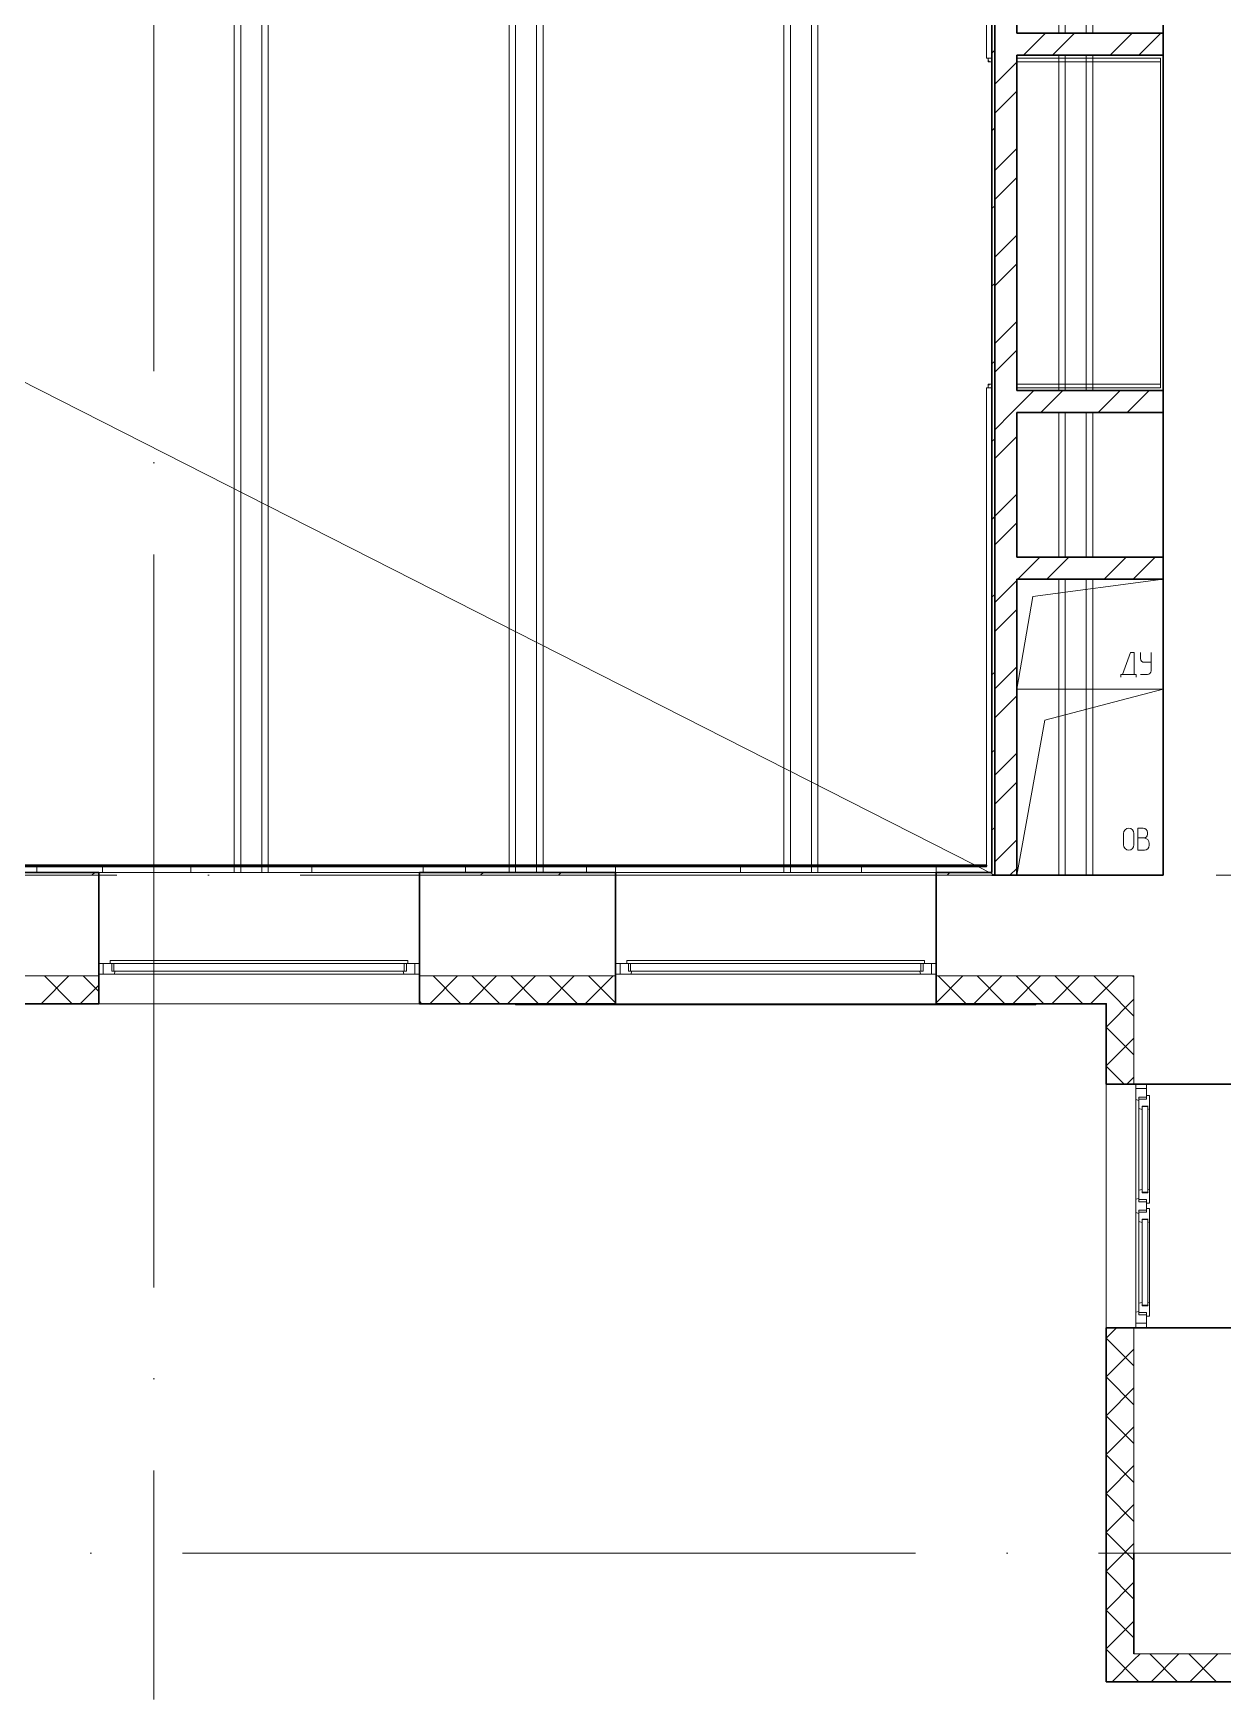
# Model space of a CAD drawing. Header units: millimetres. Extents: x -586848 to 520591, y -385801 to 675781.
# Drawn here: x 267536 to 274027, y 646047 to 655142 of the extents above; entities that cross this region are included whole.
import ezdxf

# ---------------------------------------------------------------- set-up
doc = ezdxf.new("R2010")
doc.units = ezdxf.units.MM
doc.linetypes.add('ADSK_Линия сетки', pattern=[25, 20, -2.5, 0, -2.5])
doc.linetypes.add('ADSK_Сверху', pattern=[450, 300, -150])
for name, color, linetype, lineweight in [('_ Окна', 7, 'Continuous', 9), ('Линии', 7, 'Continuous', 9), ('Ограждение', 252, 'Continuous', 9), ('Окна', 252, 'Continuous', 9), ('Оси', 252, 'Continuous', 9), ('Перекрытие', 252, 'Continuous', 18), ('Стены внутренние', 7, 'Continuous', 18), ('Стены наружные', 7, 'Continuous', 18), ('Стены штриховка', 7, 'Continuous', 9)]:
    doc.layers.add(name, color=color, linetype=linetype, lineweight=lineweight)

# ---------------------------------------------------------------- blocks, each defined once
blk = doc.blocks.new('Перекрытия 2 - Перекрытия 1-1699410-3 этаж копия 1')
at = {"layer": 'Перекрытие', "ltscale": 100}
for p, q in [((-8046, 26705.3), (-8046, 15415.3)), ((-8011, 26705.3), (-8011, 15415.3)), ((-7896, 26705.3), (-7896, 15415.3)), ((-7861, 26705.3), (-7861, 15415.3)), ((-6546, 26705.3), (-6546, 15415.3)), ((-6511, 26705.3), (-6511, 15415.3)), ((-6396, 26705.3), (-6396, 15415.3)), ((-6361, 26705.3), (-6361, 15415.3)), ((-5046, 26705.3), (-5046, 15415.3)), ((-5011, 26705.3), (-5011, 15415.3)), ((-4896, 26705.3), (-4896, 15415.3)), ((-4861, 26705.3), (-4861, 15415.3)), ((-3546, 22035.3), (-3546, 19955.3)), ((-3511, 22035.3), (-3511, 19955.3)), ((-3396, 22035.3), (-3396, 19955.3)), ((-3361, 22035.3), (-3361, 19955.3)), ((-3546, 19835.3), (-3546, 18005.3)), ((-3511, 19835.3), (-3511, 18005.3)), ((-3396, 19835.3), (-3396, 18005.3)), ((-3361, 19835.3), (-3361, 18005.3)), ((-3546, 17885.3), (-3546, 17095.3)), ((-3511, 17885.3), (-3511, 17095.3)), ((-3396, 17885.3), (-3396, 17095.3)), ((-3361, 17885.3), (-3361, 17095.3)), ((-3546, 16975.3), (-3546, 15360.3)), ((-3511, 16975.3), (-3511, 15360.3)), ((-3396, 16975.3), (-3396, 15360.3)), ((-3361, 16975.3), (-3361, 15360.3)), ((-9123.5, 15410.3), (-9123.5, 15375.3)), ((-8283.5, 15410.3), (-8283.5, 15375.3)), ((-8046, 15410.3), (-8046, 15375.3)), ((-8011, 15410.3), (-8011, 15375.3)), ((-7896, 15410.3), (-7896, 15375.3)), ((-7861, 15410.3), (-7861, 15375.3)), ((-7623.5, 15410.3), (-7623.5, 15375.3)), ((-6783.5, 15410.3), (-6783.5, 15375.3)), ((-6546, 15410.3), (-6546, 15375.3)), ((-6511, 15410.3), (-6511, 15375.3)), ((-6396, 15410.3), (-6396, 15375.3)), ((-6361, 15410.3), (-6361, 15375.3)), ((-6123.5, 15410.3), (-6123.5, 15375.3)), ((-5283.5, 15410.3), (-5283.5, 15375.3)), ((-5046, 15410.3), (-5046, 15375.3)), ((-5011, 15410.3), (-5011, 15375.3)), ((-4896, 15410.3), (-4896, 15375.3)), ((-4861, 15410.3), (-4861, 15375.3)), ((-4623.5, 15410.3), (-4623.5, 15375.3))]:
    blk.add_line(p, q, dxfattribs=at)
blk = doc.blocks.new('3 этаж')
at = {"color": 251, "lineweight": 18, "true_color": 0x636466}
for p, q in [((273793.9, 19358.5), (274505.8, 19451.6)), ((273705.8, 18851.6), (273793.9, 19358.5)), ((274327.8, 19051.9), (274284.1, 18931.9)), ((274347.5, 19051.9), (274327.8, 19051.9)), ((274347.5, 18931.9), (274347.5, 19051.9)), ((274381.6, 19018.6), (274381.6, 19051.9)), ((274439, 18951.9), (274439, 19051.9)), ((274274.1, 18931.9), (274274.1, 18916.9)), ((274284.1, 18931.9), (274274.1, 18931.9)), ((274284.1, 18931.9), (274347.5, 18931.9)), ((274347.5, 18931.9), (274357.5, 18931.9)), ((274357.5, 18931.9), (274357.5, 18916.9)), ((274381.6, 18931.9), (274419, 18931.9)), ((274439, 18998.6), (274401.6, 18998.6)), ((274505.8, 18851.6), (273705.8, 18851.6)), ((273705.8, 18851.6), (274505.8, 18851.6)), ((274505.8, 18851.6), (273859.9, 18682.7)), ((273705.8, 17836.6), (273859.9, 18682.7)), ((274288.7, 18001.7), (274288.7, 18064.3)), ((274346.1, 18001.7), (274346.1, 18064.3)), ((274396.3, 18093), (274366.3, 18093)), ((274366.3, 18093), (274366.3, 17973)), ((274399.6, 18039.7), (274366.3, 18039.7)), ((274419.6, 18059.7), (274419.6, 18069.7)), ((274429.6, 17999.7), (274429.6, 18009.7)), ((274366.3, 17973), (274402.9, 17973))]:
    blk.add_line(p, q, dxfattribs=at)
for centre, radius, start, end in [((274401.6, 19018.6), 20, 180, 270), ((274419, 18951.9), 20, 270, 0), ((274317.4, 18064.3), 28.7, 0, 180), ((274396.3, 18069.7), 23.3, 0, 90), ((274399.6, 18059.7), 20, 270, 0), ((274399.6, 18009.7), 30, 0, 90), ((274317.4, 18001.7), 28.7, 180, 0), ((274402.9, 17999.7), 26.7, 270, 0)]:
    blk.add_arc(centre, radius, start, end, dxfattribs=at)
at = {"layer": '_ Окна', "color": 251, "true_color": 0x636466}
for p, q in [((268720.8, 17354.6), (268695.8, 17354.6)), ((268695.8, 17296.6), (268720.8, 17296.6)), ((268720.8, 17296.6), (268720.8, 17354.6)), ((270445.8, 17354.6), (270420.8, 17354.6)), ((270420.8, 17354.6), (270420.8, 17296.6)), ((270420.8, 17296.6), (270445.8, 17296.6)), ((271540.8, 17354.6), (271515.8, 17354.6)), ((271515.8, 17296.6), (271540.8, 17296.6)), ((271540.8, 17296.6), (271540.8, 17354.6)), ((273265.8, 17354.6), (273240.8, 17354.6)), ((273240.8, 17354.6), (273240.8, 17296.6)), ((273240.8, 17296.6), (273265.8, 17296.6)), ((274355.8, 16696.6), (274355.8, 16671.6)), ((274355.8, 16671.6), (274413.8, 16671.6)), ((274413.8, 16671.6), (274413.8, 16696.6)), ((274421.8, 16576.6), (274389.8, 16576.6)), ((274389.8, 16576.6), (274389.8, 16573.6)), ((274389.8, 16573.6), (274389.8, 16106.6)), ((274421.8, 16573.6), (274389.8, 16573.6)), ((274389.8, 16573.6), (274421.8, 16573.6)), ((274421.8, 16573.6), (274421.8, 16576.6)), ((274421.8, 16106.6), (274421.8, 16573.6)), ((274389.8, 16106.6), (274421.8, 16106.6)), ((274421.8, 16106.6), (274389.8, 16106.6)), ((274389.8, 16106.6), (274389.8, 16103.6)), ((274389.8, 16103.6), (274421.8, 16103.6)), ((274421.8, 16103.6), (274421.8, 16106.6)), ((274421.8, 15959.6), (274389.8, 15959.6)), ((274389.8, 15959.6), (274389.8, 15956.6)), ((274389.8, 15956.6), (274389.8, 15489.6)), ((274421.8, 15956.6), (274389.8, 15956.6)), ((274389.8, 15956.6), (274421.8, 15956.6)), ((274421.8, 15956.6), (274421.8, 15959.6)), ((274421.8, 15489.6), (274421.8, 15956.6)), ((274389.8, 15489.6), (274421.8, 15489.6)), ((274421.8, 15489.6), (274389.8, 15489.6)), ((274389.8, 15489.6), (274389.8, 15486.6)), ((274389.8, 15486.6), (274421.8, 15486.6)), ((274421.8, 15486.6), (274421.8, 15489.6)), ((274413.8, 15391.6), (274355.8, 15391.6)), ((274355.8, 15391.6), (274355.8, 15366.6)), ((274413.8, 15366.6), (274413.8, 15391.6))]:
    blk.add_line(p, q, dxfattribs=at)
at = {"layer": '_ Окна', "color": 251, "lineweight": 18, "true_color": 0x636466}
for p, q in [((268758.8, 17354.6), (268720.8, 17354.6)), ((268720.8, 17354.6), (268720.8, 17296.6)), ((268720.8, 17296.6), (268780.2, 17296.6)), ((268766.8, 17313.6), (268766.8, 17354.6)), ((268778.8, 17313.6), (268766.8, 17313.6)), ((268780.2, 17296.6), (268784.8, 17313.6)), ((270356.8, 17313.6), (270361.3, 17296.6)), ((270361.3, 17296.6), (270420.8, 17296.6)), ((270374.8, 17313.6), (270362.8, 17313.6)), ((270374.8, 17354.6), (270374.8, 17313.6)), ((270420.8, 17354.6), (270382.8, 17354.6)), ((270420.8, 17296.6), (270420.8, 17354.6)), ((271578.8, 17354.6), (271540.8, 17354.6)), ((271540.8, 17354.6), (271540.8, 17296.6)), ((271540.8, 17296.6), (271600.2, 17296.6)), ((271586.8, 17313.6), (271586.8, 17354.6)), ((271598.8, 17313.6), (271586.8, 17313.6)), ((271600.2, 17296.6), (271604.8, 17313.6)), ((273176.8, 17313.6), (273181.3, 17296.6)), ((273181.3, 17296.6), (273240.8, 17296.6)), ((273194.8, 17313.6), (273182.8, 17313.6)), ((273194.8, 17354.6), (273194.8, 17313.6)), ((273240.8, 17354.6), (273202.8, 17354.6)), ((273240.8, 17296.6), (273240.8, 17354.6)), ((274413.8, 16671.6), (274355.8, 16671.6)), ((274355.8, 16671.6), (274355.8, 16612.1)), ((274413.8, 16633.6), (274413.8, 16671.6)), ((274355.8, 16612.1), (274372.8, 16607.6)), ((274372.8, 16625.6), (274413.8, 16625.6)), ((274372.8, 16613.6), (274372.8, 16625.6)), ((274413.8, 16613.6), (274372.8, 16613.6)), ((274372.8, 16613.6), (274372.8, 16563.1)), ((274372.8, 16563.1), (274389.8, 16558.6)), ((274389.8, 16558.6), (274389.8, 16576.6)), ((274389.8, 16576.6), (274421.8, 16576.6)), ((274430.8, 16633.6), (274413.8, 16633.6)), ((274413.8, 16633.6), (274413.8, 16613.6)), ((274421.8, 16576.6), (274421.8, 16558.6)), ((274421.8, 16558.6), (274430.8, 16561)), ((274429.8, 16576.6), (274430.8, 16577.6)), ((274430.8, 16575.6), (274429.8, 16576.6)), ((274430.8, 16577.6), (274430.8, 16633.6)), ((274430.8, 16561), (274430.8, 16575.6)), ((274389.8, 16121.6), (274372.8, 16117)), ((274372.8, 16117), (274372.8, 16066.6)), ((274389.8, 16103.6), (274389.8, 16121.6)), ((274421.8, 16103.6), (274389.8, 16103.6)), ((274430.8, 16119.1), (274421.8, 16121.6)), ((274421.8, 16121.6), (274421.8, 16103.6)), ((274429.8, 16103.6), (274430.8, 16104.6)), ((274430.8, 16102.6), (274429.8, 16103.6)), ((274430.8, 16104.6), (274430.8, 16119.1)), ((274430.8, 16046.6), (274430.8, 16102.6)), ((274372.8, 16072.6), (274355.8, 16068)), ((274355.8, 16068), (274355.8, 15995.1)), ((274372.8, 16066.6), (274413.8, 16066.6)), ((274372.8, 16054.6), (274372.8, 16066.6)), ((274413.8, 16054.6), (274372.8, 16054.6)), ((274372.8, 15996.6), (274372.8, 16008.6)), ((274372.8, 16008.6), (274413.8, 16008.6)), ((274413.8, 16066.6), (274413.8, 16046.6)), ((274413.8, 16046.6), (274430.8, 16046.6)), ((274413.8, 16016.6), (274413.8, 16046.6)), ((274430.8, 16016.6), (274413.8, 16016.6)), ((274413.8, 16016.6), (274413.8, 15996.6)), ((274430.8, 15960.6), (274430.8, 16016.6)), ((274355.8, 15995.1), (274372.8, 15990.6)), ((274413.8, 15996.6), (274372.8, 15996.6)), ((274372.8, 15996.6), (274372.8, 15946.1)), ((274372.8, 15946.1), (274389.8, 15941.6)), ((274389.8, 15941.6), (274389.8, 15959.6)), ((274389.8, 15959.6), (274421.8, 15959.6)), ((274421.8, 15959.6), (274421.8, 15941.6)), ((274421.8, 15941.6), (274430.8, 15944)), ((274429.8, 15959.6), (274430.8, 15960.6)), ((274430.8, 15958.6), (274429.8, 15959.6)), ((274430.8, 15944), (274430.8, 15958.6)), ((274389.8, 15504.6), (274372.8, 15500)), ((274372.8, 15500), (274372.8, 15449.6)), ((274389.8, 15486.6), (274389.8, 15504.6)), ((274421.8, 15486.6), (274389.8, 15486.6)), ((274430.8, 15502.1), (274421.8, 15504.6)), ((274421.8, 15504.6), (274421.8, 15486.6)), ((274429.8, 15486.6), (274430.8, 15487.6)), ((274430.8, 15485.6), (274429.8, 15486.6)), ((274430.8, 15487.6), (274430.8, 15502.1)), ((274430.8, 15429.6), (274430.8, 15485.6)), ((274372.8, 15455.6), (274355.8, 15451)), ((274355.8, 15451), (274355.8, 15391.6)), ((274355.8, 15391.6), (274413.8, 15391.6)), ((274372.8, 15449.6), (274413.8, 15449.6)), ((274372.8, 15437.6), (274372.8, 15449.6)), ((274413.8, 15437.6), (274372.8, 15437.6)), ((274413.8, 15449.6), (274413.8, 15429.6)), ((274413.8, 15429.6), (274430.8, 15429.6)), ((274413.8, 15391.6), (274413.8, 15429.6))]:
    blk.add_line(p, q, dxfattribs=at)
at = {"layer": 'Линии', "color": 251, "linetype": 'ADSK_Сверху', "ltscale": 200, "true_color": 0x636466}
blk.add_line((251145.8, 29236.6), (273585.8, 17836.6), dxfattribs=at)
at = {"layer": 'Ограждение', "color": 251, "true_color": 0x636466}
for p, q in [((273550.8, 22296.6), (273550.8, 22276.6)), ((273550.8, 22276.6), (273570.8, 22276.6)), ((273705.8, 22276.6), (274490.8, 22276.6)), ((273570.8, 20516.6), (273550.8, 20516.6)), ((273550.8, 20516.6), (273550.8, 20496.6)), ((274490.8, 20516.6), (273705.8, 20516.6))]:
    blk.add_line(p, q, dxfattribs=at)
for points, knots in [([(273555.8, 22281.6), (273555.3, 22281.1), (273554.7, 22280.5), (273553.9, 22279.6), (273553.4, 22279.1), (273553, 22278.8), (273552.6, 22278.4), (273552.3, 22278.1), (273552, 22277.8), (273551.7, 22277.5), (273551.4, 22277.2), (273551.1, 22276.9), (273550.9, 22276.6), (273550.8, 22276.6), (273550.8, 22276.6)], [0, 0, 0, 0, 0.166667, 0.25, 0.333333, 0.375, 0.416667, 0.5, 0.541667, 0.583333, 0.666667, 0.75, 0.833333, 1, 1, 1, 1]), ([(273550.8, 20516.6), (273550.8, 20516.6), (273550.9, 20516.5), (273551.1, 20516.2), (273551.4, 20515.9), (273551.7, 20515.6), (273552, 20515.3), (273552.3, 20515), (273552.7, 20514.6), (273553.2, 20514.2), (273553.6, 20513.8), (273554, 20513.4), (273554.7, 20512.6), (273555.3, 20512), (273555.8, 20511.6)], [0, 0, 0, 0, 0.166667, 0.25, 0.333333, 0.416667, 0.458333, 0.5, 0.583333, 0.666667, 0.708333, 0.75, 0.833333, 1, 1, 1, 1])]:
    blk.add_open_spline(points, degree=3, knots=knots, dxfattribs=at)
at = {"layer": 'Окна', "color": 251, "true_color": 0x636466}
for p, q in [((268758.8, 17371.6), (270382.8, 17371.6)), ((268758.8, 17354.6), (268758.8, 17371.6)), ((270382.8, 17371.6), (270382.8, 17354.6)), ((271578.8, 17371.6), (273202.8, 17371.6)), ((271578.8, 17354.6), (271578.8, 17371.6)), ((273202.8, 17371.6), (273202.8, 17354.6)), ((270382.8, 17354.6), (268758.8, 17354.6)), ((268778.8, 17313.6), (268778.8, 17354.6)), ((270362.8, 17313.6), (268778.8, 17313.6)), ((268780.2, 17296.6), (270361.3, 17296.6)), ((270362.8, 17354.6), (270362.8, 17313.6)), ((273202.8, 17354.6), (271578.8, 17354.6)), ((271598.8, 17313.6), (271598.8, 17354.6)), ((273182.8, 17313.6), (271598.8, 17313.6)), ((271600.2, 17296.6), (273181.3, 17296.6)), ((273182.8, 17354.6), (273182.8, 17313.6)), ((274355.8, 16612.1), (274355.8, 16068)), ((274372.8, 16563.1), (274372.8, 16117)), ((274430.8, 16575.6), (274430.8, 16577.6)), ((274430.8, 16119.1), (274430.8, 16561)), ((274430.8, 16102.6), (274430.8, 16104.6)), ((274355.8, 15995.1), (274355.8, 15451)), ((274372.8, 15946.1), (274372.8, 15500)), ((274430.8, 15958.6), (274430.8, 15960.6)), ((274430.8, 15502.1), (274430.8, 15944)), ((274430.8, 15485.6), (274430.8, 15487.6))]:
    blk.add_line(p, q, dxfattribs=at)
at = {"layer": 'Оси', "color": 251, "linetype": 'ADSK_Линия сетки', "ltscale": 200, "true_color": 0x636466}
for p, q in [((268995.8, 34587.2), (268995.8, 13336.6)), ((308795.8, 17836.6), (237073.5, 17836.6)), ((283153.2, 14136.6), (237073.5, 14136.6))]:
    blk.add_line(p, q, dxfattribs=at)
at = {"layer": 'Стены внутренние', "color": 251, "lineweight": 30, "true_color": 0x636466}
for p, q in [((274505.8, 22431.6), (274505.8, 24511.6)), ((274505.8, 20481.6), (274505.8, 22311.6)), ((274505.8, 19571.6), (274505.8, 20361.6)), ((274505.8, 17836.6), (274505.8, 19451.6)), ((268695.8, 17836.6), (268695.8, 17286.6)), ((270445.8, 17836.6), (270445.8, 17286.6)), ((271515.8, 17836.6), (271515.8, 17286.6)), ((273265.8, 17836.6), (273265.8, 17286.6)), ((274505.8, 17836.6), (273705.8, 17836.6)), ((268695.8, 17134.6), (268695.8, 17286.6)), ((270445.8, 17134.6), (270445.8, 17286.6)), ((271515.8, 17134.6), (271515.8, 17286.6)), ((273265.8, 17134.6), (273265.8, 17286.6)), ((267645.8, 17134.6), (268695.8, 17134.6)), ((270445.8, 17134.6), (271515.8, 17134.6)), ((274193.8, 17134.6), (273265.8, 17134.6)), ((274193.8, 17134.6), (274193.8, 16696.6)), ((274895.8, 16696.6), (274193.8, 16696.6)), ((274895.8, 15366.6), (274193.8, 15366.6)), ((274193.8, 13434.6), (274193.8, 15366.6)), ((274345.8, 13586.6), (274345.8, 14136.6)), ((274193.8, 13434.6), (276680.8, 13434.6))]:
    blk.add_line(p, q, dxfattribs=at)
at = {"layer": 'Стены внутренние', "color": 251, "true_color": 0x636466}
for p, q in [((268695.8, 17836.6), (267645.8, 17836.6)), ((271515.8, 17836.6), (270445.8, 17836.6)), ((273570.8, 17836.6), (273265.8, 17836.6)), ((267645.8, 17286.6), (268695.8, 17286.6)), ((268695.8, 17286.6), (267645.8, 17286.6)), ((270445.8, 17286.6), (271515.8, 17286.6)), ((271515.8, 17286.6), (270445.8, 17286.6)), ((273265.8, 17286.6), (274345.8, 17286.6)), ((274345.8, 17286.6), (274195.8, 17286.6)), ((274345.8, 17286.6), (274345.8, 17286.6)), ((274345.8, 16696.6), (274345.8, 17286.6)), ((270445.8, 17134.6), (268695.8, 17134.6)), ((273265.8, 17134.6), (271515.8, 17134.6)), ((274193.8, 15366.6), (274193.8, 16696.6)), ((274345.8, 15366.6), (274345.8, 14136.6)), ((276680.8, 13586.6), (274345.8, 13586.6))]:
    blk.add_line(p, q, dxfattribs=at)
at = {"layer": 'Стены внутренние', "color": 251, "linetype": 'Continuous', "lineweight": 9, "true_color": 0x636466}
for p, q in [((268383.2, 17136.6), (268533.2, 17286.6)), ((268549.1, 17136.6), (268399.1, 17286.6)), ((268693.8, 17204), (268611.2, 17286.6)), ((270504.6, 17136.6), (270654.6, 17286.6)), ((270670.4, 17136.6), (270520.4, 17286.6)), ((270716.7, 17136.6), (270866.7, 17286.6)), ((270882.5, 17136.6), (270732.5, 17286.6)), ((270928.8, 17136.6), (271078.8, 17286.6)), ((271094.6, 17136.6), (270944.6, 17286.6)), ((271141, 17136.6), (271291, 17286.6)), ((271306.8, 17136.6), (271156.8, 17286.6)), ((271353.1, 17136.6), (271503.1, 17286.6)), ((271513.8, 17141.7), (271368.9, 17286.6)), ((273267.8, 17142.1), (273412.3, 17286.6)), ((273428.1, 17136.6), (273278.1, 17286.6)), ((273474.4, 17136.6), (273624.4, 17286.6)), ((273640.2, 17136.6), (273490.2, 17286.6)), ((273686.5, 17136.6), (273836.5, 17286.6)), ((273852.4, 17136.6), (273702.4, 17286.6)), ((273898.7, 17136.6), (274048.7, 17286.6)), ((274064.5, 17136.6), (273914.5, 17286.6)), ((274195.8, 17217.4), (274126.6, 17286.6)), ((274195.8, 17221.5), (274260.8, 17286.6)), ((274345.8, 17279.5), (274338.7, 17286.6)), ((268595.4, 17136.6), (268695.8, 17237)), ((271515.8, 17188.4), (271513.8, 17191.9)), ((274110.8, 17136.6), (274195.8, 17221.5)), ((274345.8, 17067.4), (274195.8, 17217.4)), ((268522.1, 17136.6), (268520.9, 17134.6)), ((270458.2, 17136.6), (270447.8, 17147)), ((271220.4, 17136.6), (271219.3, 17134.6)), ((273424, 17134.6), (273422.8, 17136.6)), ((274036, 17136.6), (274034.9, 17134.6)), ((274195.8, 17009.4), (274345.8, 17159.4)), ((274345.8, 16855.3), (274195.8, 17005.3)), ((274195.8, 16797.3), (274345.8, 16947.3)), ((274292.4, 16696.6), (274195.8, 16793.1)), ((274307.2, 16696.6), (274345.8, 16735.1)), ((274195.8, 15312.3), (274248, 15364.6)), ((274345.8, 15158.2), (274195.8, 15308.2)), ((274195.8, 15100.2), (274345.8, 15250.2)), ((274345.8, 14946.1), (274195.8, 15096.1)), ((274195.8, 14888.1), (274345.8, 15038.1)), ((274345.8, 14733.9), (274195.8, 14883.9)), ((274195.8, 14675.9), (274345.8, 14825.9)), ((274345.8, 14521.8), (274195.8, 14671.8)), ((274195.8, 14463.8), (274345.8, 14613.8)), ((274345.8, 14309.7), (274195.8, 14459.7)), ((274195.8, 14251.7), (274345.8, 14401.7)), ((274345.8, 14097.5), (274195.8, 14247.5)), ((274195.8, 14039.6), (274345.8, 14189.6)), ((274345.8, 13885.4), (274195.8, 14035.4)), ((274195.8, 13827.4), (274345.8, 13977.4)), ((274195.8, 13755.7), (274193.8, 13752.2)), ((274345.8, 13673.3), (274195.8, 13823.3)), ((274195.8, 13615.3), (274345.8, 13765.3)), ((274345.8, 13461.1), (274195.8, 13611.1)), ((274229.2, 13436.6), (274345.8, 13553.2)), ((274345.8, 13553.2), (274379.2, 13586.6)), ((274582.5, 13436.6), (274432.5, 13586.6)), ((274441.3, 13436.6), (274591.3, 13586.6)), ((274794.6, 13436.6), (274644.6, 13586.6)), ((274653.4, 13436.6), (274803.4, 13586.6)), ((274370.4, 13436.6), (274345.8, 13461.1)), ((274738.9, 13434.6), (274737.8, 13436.6))]:
    blk.add_line(p, q, dxfattribs=at)
at = {"layer": 'Стены наружные', "color": 251, "lineweight": 30, "true_color": 0x636466}
for p, q in [((273570.8, 17851.6), (273570.8, 29221.6)), ((273585.8, 29236.6), (273585.8, 17836.6)), ((273705.8, 24511.6), (273705.8, 22431.6)), ((274505.8, 22431.6), (273705.8, 22431.6)), ((274505.8, 22431.6), (274505.8, 22311.6)), ((274505.8, 22311.6), (273705.8, 22311.6)), ((273705.8, 22311.6), (273705.8, 20481.6)), ((274505.8, 20481.6), (273705.8, 20481.6)), ((274505.8, 20481.6), (274505.8, 20361.6)), ((274505.8, 20361.6), (273705.8, 20361.6)), ((273705.8, 20361.6), (273705.8, 19571.6)), ((273705.8, 19571.6), (274505.8, 19571.6)), ((274505.8, 19451.6), (274505.8, 19571.6)), ((274505.8, 19451.6), (273705.8, 19451.6)), ((273705.8, 19451.6), (273705.8, 17836.6)), ((251190.8, 17891.6), (273540.8, 17891.6)), ((273540.8, 17886.6), (251190.8, 17886.6)), ((267645.8, 17851.6), (268695.8, 17851.6)), ((268695.8, 17851.6), (268695.8, 17836.6)), ((270445.8, 17851.6), (271515.8, 17851.6)), ((270445.8, 17851.6), (270445.8, 17836.6)), ((271515.8, 17851.6), (271515.8, 17836.6)), ((273570.8, 17851.6), (273265.8, 17851.6)), ((273265.8, 17851.6), (273265.8, 17836.6)), ((273540.8, 17886.6), (273540.8, 17891.6)), ((273570.8, 17836.6), (273705.8, 17836.6))]:
    blk.add_line(p, q, dxfattribs=at)
at = {"layer": 'Стены наружные', "color": 251, "true_color": 0x636466}
for p, q in [((273540.8, 22296.6), (273540.8, 24646.6)), ((273570.8, 22296.6), (273540.8, 22296.6)), ((274490.8, 22296.6), (273705.8, 22296.6)), ((274490.8, 20496.6), (274490.8, 22296.6)), ((273540.8, 17891.6), (273540.8, 20496.6)), ((273570.8, 20496.6), (273540.8, 20496.6)), ((273705.8, 20496.6), (274490.8, 20496.6)), ((263095.8, 17881.6), (268715.8, 17881.6)), ((268695.8, 17851.6), (270445.8, 17851.6)), ((268715.8, 17881.6), (273540.8, 17881.6)), ((268715.8, 17851.6), (268715.8, 17881.6)), ((270465.8, 17881.6), (270465.8, 17851.6)), ((271515.8, 17851.6), (271515.8, 17881.6)), ((271515.8, 17851.6), (273265.8, 17851.6)), ((273265.8, 17881.6), (273265.8, 17851.6)), ((273540.8, 17881.6), (273540.8, 17886.6)), ((270970.8, 17129.6), (270970.8, 17134.6)), ((273810.8, 17129.6), (270970.8, 17129.6)), ((271515.8, 17134.6), (271515.8, 17129.6)), ((273265.8, 17129.6), (273265.8, 17134.6)), ((273810.8, 17134.6), (273810.8, 17129.6))]:
    blk.add_line(p, q, dxfattribs=at)
at = {"layer": 'Стены наружные', "color": 251, "linetype": 'Continuous', "lineweight": 9, "true_color": 0x636466}
for p, q in [((273743.9, 22311.6), (273863.9, 22431.6)), ((273901, 22311.6), (274021, 22431.6)), ((274215.3, 22311.6), (274335.3, 22431.6)), ((274372.5, 22311.6), (274492.5, 22431.6)), ((273570.8, 22324.1), (273585.8, 22339.1)), ((273585.8, 22153.5), (273705.8, 22273.5)), ((273585.8, 21996.3), (273705.8, 22116.3)), ((273570.8, 21899.8), (273585.8, 21914.8)), ((273585.8, 21682), (273705.8, 21802)), ((273585.8, 21524.9), (273705.8, 21644.9)), ((273570.8, 21475.6), (273585.8, 21490.6)), ((273585.8, 21210.6), (273705.8, 21330.6)), ((273585.8, 21053.4), (273705.8, 21173.4)), ((273570.8, 21051.3), (273585.8, 21066.3)), ((273585.8, 20739.1), (273705.8, 20859.1)), ((273585.8, 20581.9), (273705.8, 20701.9)), ((273570.8, 20627), (273585.8, 20642)), ((273679.7, 20361.6), (273799.7, 20481.6)), ((273836.9, 20361.6), (273956.9, 20481.6)), ((274151.2, 20361.6), (274271.2, 20481.6)), ((274308.3, 20361.6), (274428.3, 20481.6)), ((273585.8, 20267.6), (273679.7, 20361.6)), ((273570.8, 20202.8), (273585.8, 20217.8)), ((273585.8, 20110.5), (273705.8, 20230.5)), ((273585.8, 19796.2), (273705.8, 19916.2)), ((273570.8, 19778.5), (273585.8, 19793.5)), ((273585.8, 19639), (273705.8, 19759)), ((273712.6, 19451.6), (273832.6, 19571.6)), ((273869.8, 19451.6), (273989.8, 19571.6)), ((274184.1, 19451.6), (274304.1, 19571.6)), ((274341.3, 19451.6), (274461.3, 19571.6)), ((273585.8, 19324.7), (273705.8, 19444.7)), ((273570.8, 19354.2), (273585.8, 19369.2)), ((273585.8, 19167.5), (273705.8, 19287.5)), ((273570.8, 18930), (273585.8, 18945)), ((273585.8, 18853.2), (273705.8, 18973.2)), ((273585.8, 18696.1), (273705.8, 18816.1)), ((273570.8, 18505.7), (273585.8, 18520.7)), ((273585.8, 18381.8), (273705.8, 18501.8)), ((273585.8, 18224.6), (273705.8, 18344.6)), ((273570.8, 18081.5), (273585.8, 18096.5)), ((273585.8, 17910.3), (273705.8, 18030.3)), ((268659, 17836.6), (268674, 17851.6)), ((270780.3, 17836.6), (270795.3, 17851.6)), ((271204.6, 17836.6), (271219.6, 17851.6)), ((273325.9, 17836.6), (273340.9, 17851.6)), ((273669.2, 17836.6), (273705.8, 17873.2))]:
    blk.add_line(p, q, dxfattribs=at)
at = {"layer": 'Стены штриховка', "color": 251, "true_color": 0x636466}
for p, q in [((274193.8, 17286.6), (273265.8, 17286.6)), ((268693.8, 17210.6), (268693.8, 17136.6)), ((268695.8, 17210.6), (268693.8, 17210.6)), ((270447.8, 17210.6), (270445.8, 17210.6)), ((270447.8, 17136.6), (270447.8, 17210.6)), ((271513.8, 17210.6), (271513.8, 17136.6)), ((271515.8, 17210.6), (271513.8, 17210.6)), ((273267.8, 17210.6), (273265.8, 17210.6)), ((273267.8, 17136.6), (273267.8, 17210.6)), ((268693.8, 17136.6), (267647.8, 17136.6)), ((271513.8, 17136.6), (270447.8, 17136.6)), ((274195.8, 17136.6), (273267.8, 17136.6)), ((274193.8, 17134.6), (274193.8, 17136.6)), ((274195.8, 16698.6), (274195.8, 17136.6)), ((274269.8, 16698.6), (274195.8, 16698.6)), ((274269.8, 16696.6), (274269.8, 16698.6)), ((274195.8, 15364.6), (274269.8, 15364.6)), ((274195.8, 13434.6), (274195.8, 15364.6)), ((274269.8, 15364.6), (274269.8, 15366.6)), ((276678.8, 13436.6), (274193.8, 13436.6))]:
    blk.add_line(p, q, dxfattribs=at)
at = {"layer": 'Перекрытие', "color": 251, "true_color": 0x636466}
blk.add_blockref('Перекрытия 2 - Перекрытия 1-1699410-3 этаж копия 1', (277481.8, 2476.3), dxfattribs=at)

msp = doc.modelspace()

# ---------------------------------------------------------------- block references
msp.add_blockref('3 этаж', (-802.7, 632710.4))

doc.saveas('drawing.dxf')
